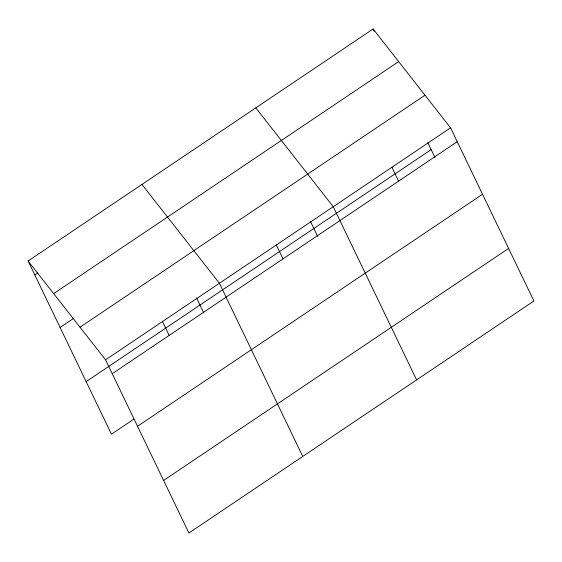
<?xml version="1.0" encoding="UTF-8"?>
<svg xmlns="http://www.w3.org/2000/svg" width="562" height="562" viewBox="0 0 562 562"><rect width="100%" height="100%" fill="white"/><g stroke="black" fill="none" stroke-linecap="round" stroke-linejoin="round"><path stroke-width="0.84" d="M28.1 261L373.098 28.985L450.555 127.82L533.9 301L188.902 533.015L105.558 359.828L28.1 261L111.445 434.18L133.784 419.161M34.781 274.881L37.661 272.942M53.657 293.61L398.655 61.602M60.078 327.449L73.77 318.24M79.994 327.217L424.991 95.203M105.558 359.828L450.555 127.82M86.148 381.612L431.145 149.604M112.238 373.709L457.236 141.701M137.535 426.277L482.533 194.269M163.605 480.44L508.603 248.432M255.801 107.869L333.252 206.704L416.604 379.884M141.947 184.434L219.405 283.262L302.749 456.449M373.098 28.985L374.208 31.303M427.745 142.537L434.918 157.451M391.904 167.258L398.584 181.14M310.449 221.421L317.621 236.335M276.328 244.983L283.009 258.864M196.595 297.986L203.774 312.894M162.481 321.548L169.162 335.43"/></g></svg>
